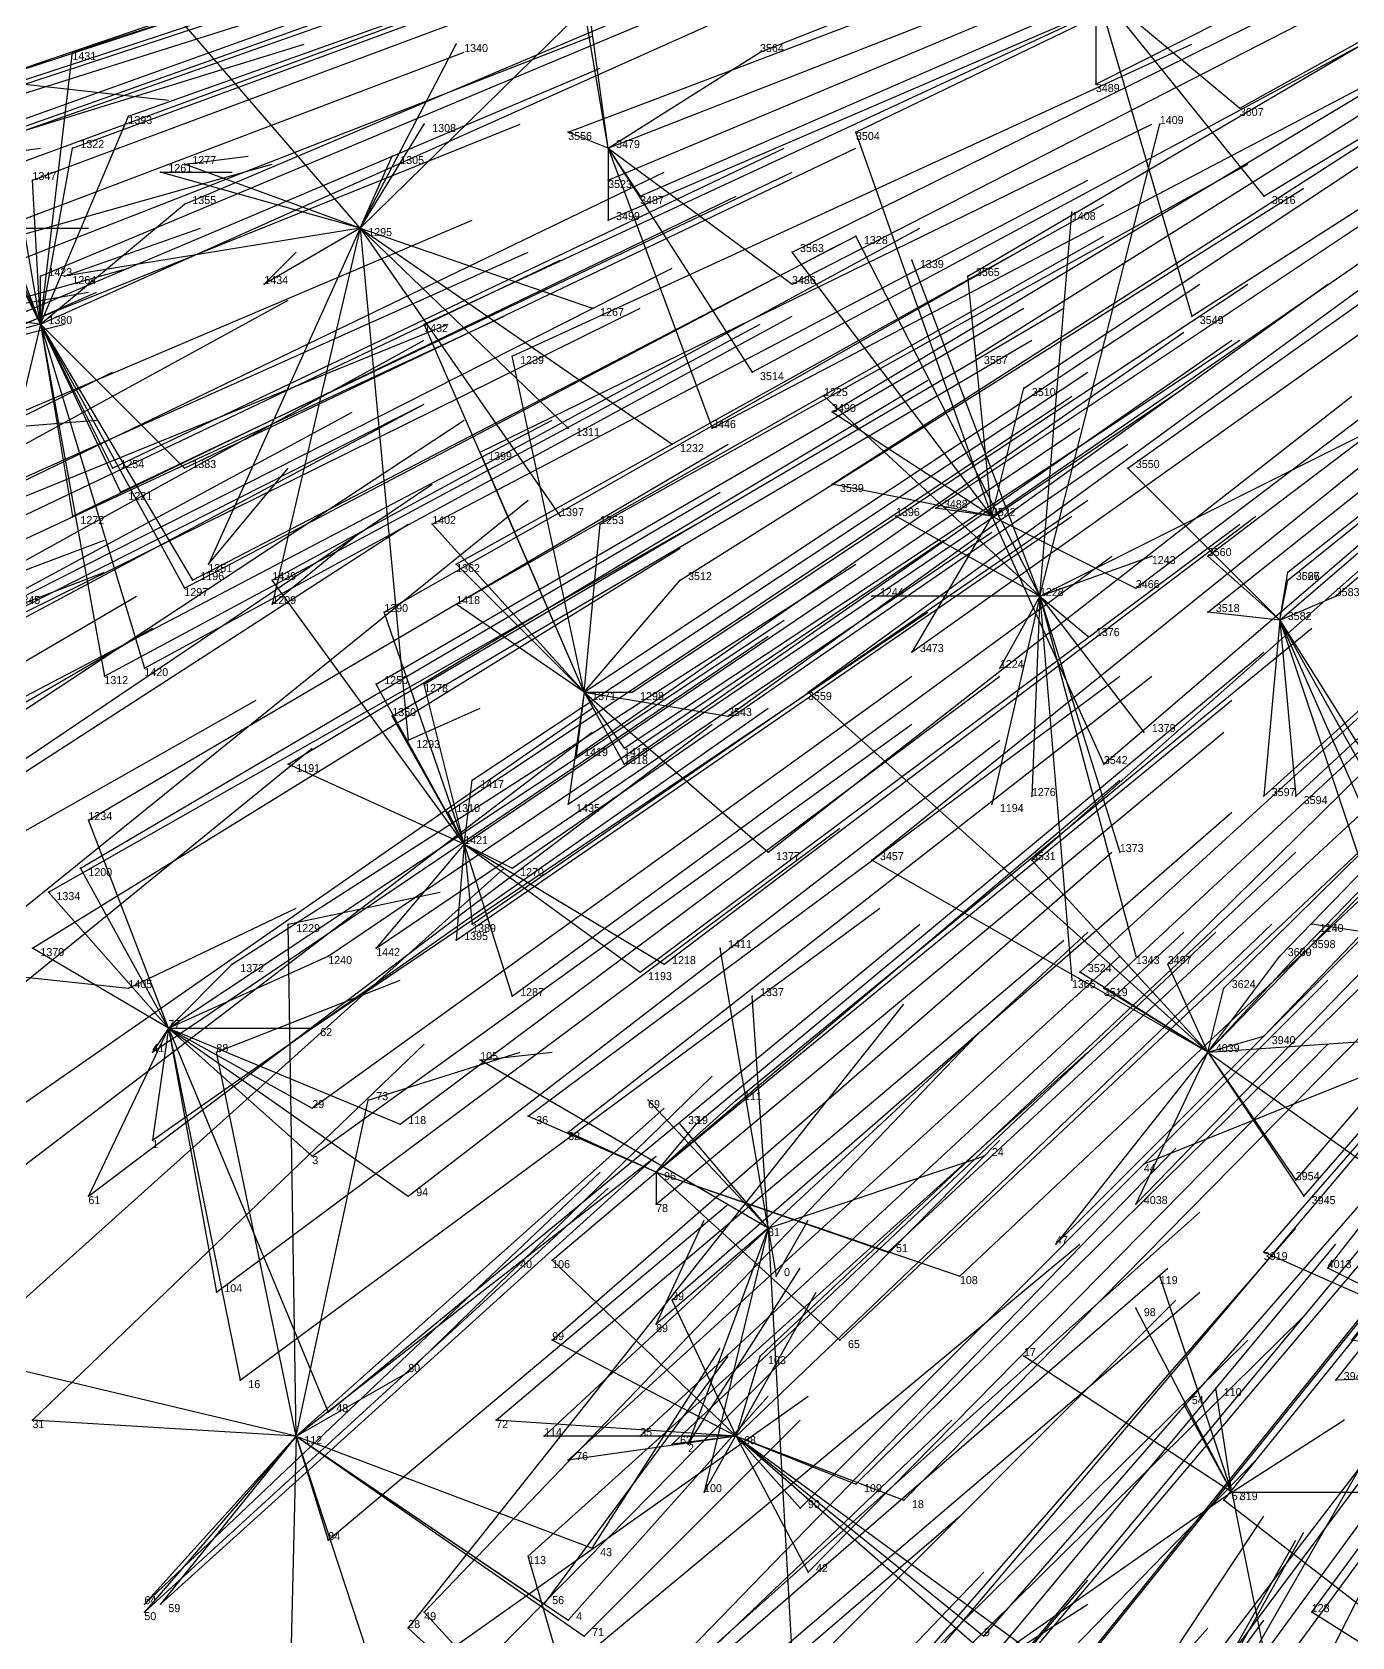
# Model space of a CAD drawing. Extents: x -0.5 to 0.59, y -0.5 to 0.58.
# Drawn here: x -0.396 to -0.231, y -0.3251 to -0.1245 of the extents above; entities that cross this region are included whole.
import ezdxf

# ---------------------------------------------------------------- set-up
doc = ezdxf.new("R2010")
doc.units = 0
for name, color, linetype in [('Facilities', 3, 'CONTINUOUS'), ('Facilities_lines', 3, 'CONTINUOUS'), ('Normals', 1, 'CONTINUOUS'), ('Source_points', 5, 'CONTINUOUS'), ('Text', 3, 'CONTINUOUS')]:
    doc.layers.add(name, color=color, linetype=linetype)

msp = doc.modelspace()

# ---------------------------------------------------------------- linework, layer by layer
at = {"layer": 'Facilities', "color": 3}
for p in [(-0.324, -0.139, -0.88), (-0.355, -0.149, -1.25), (-0.395, -0.161, -1.066), (-0.276, -0.185, -0.831), (-0.27, -0.195, -1.25), (-0.24, -0.198, -0.776), (-0.327, -0.207, -0.967), (-0.342, -0.226, -1.025), (-0.379, -0.249, -1.134), (-0.249, -0.252, -0.885), (-0.318, -0.267, -1.038), (-0.304, -0.274, -1.25), (-0.363, -0.3, -1.25), (-0.308, -0.3, -1.075), (-0.246, -0.307, -1.25)]:
    msp.add_point(p, dxfattribs=at)
at = {"layer": 'Facilities_lines', "color": 3}
for p, q in [((-0.324, -0.139, -0.88), (-0.331, -0.098, -0.864)), ((-0.355, -0.149, -1.25), (-0.308, -0.103, -1.25)), ((-0.324, -0.139, -0.88), (-0.328, -0.11, -0.864)), ((-0.355, -0.149, -1.25), (-0.387, -0.112, -1.25)), ((-0.395, -0.161, -1.066), (-0.417, -0.117, -1.082)), ((-0.263, -0.119, -0.722), (-0.263, -0.131, -0.735)), ((-0.263, -0.119, -0.722), (-0.251, -0.16, -0.744)), ((-0.263, -0.119, -0.722), (-0.245, -0.134, -0.699)), ((-0.263, -0.119, -0.722), (-0.242, -0.145, -0.705)), ((-0.395, -0.161, -1.066), (-0.412, -0.122, -1.074)), ((-0.395, -0.161, -1.066), (-0.41, -0.121, -1.069)), ((-0.355, -0.149, -1.25), (-0.343, -0.126, -1.25)), ((-0.395, -0.161, -1.066), (-0.391, -0.127, -1.029)), ((-0.324, -0.139, -0.88), (-0.305, -0.127, -0.826)), ((-0.395, -0.161, -1.066), (-0.4, -0.132, -1.052)), ((-0.395, -0.161, -1.066), (-0.384, -0.135, -1.018)), ((-0.355, -0.149, -1.25), (-0.347, -0.136, -1.25)), ((-0.27, -0.195, -1.25), (-0.255, -0.136, -1.25)), ((-0.324, -0.139, -0.88), (-0.329, -0.137, -0.891)), ((-0.276, -0.185, -0.831), (-0.293, -0.137, -0.809)), ((-0.395, -0.161, -1.066), (-0.391, -0.139, -1.037)), ((-0.355, -0.149, -1.25), (-0.351, -0.14, -1.25)), ((-0.324, -0.139, -0.88), (-0.311, -0.174, -0.891)), ((-0.324, -0.139, -0.88), (-0.301, -0.156, -0.848)), ((-0.324, -0.139, -0.88), (-0.32, -0.145, -0.879)), ((-0.324, -0.139, -0.88), (-0.324, -0.148, -0.89)), ((-0.324, -0.139, -0.88), (-0.306, -0.167, -0.871)), ((-0.324, -0.139, -0.88), (-0.324, -0.143, -0.886)), ((-0.355, -0.149, -1.25), (-0.38, -0.142, -1.25)), ((-0.355, -0.149, -1.25), (-0.377, -0.141, -1.25)), ((-0.395, -0.161, -1.066), (-0.396, -0.143, -1.053)), ((-0.395, -0.161, -1.066), (-0.377, -0.146, -1.01)), ((-0.27, -0.195, -1.25), (-0.266, -0.147, -1.25)), ((-0.355, -0.149, -1.25), (-0.392, -0.155, -1.25)), ((-0.355, -0.149, -1.25), (-0.374, -0.191, -1.25)), ((-0.355, -0.149, -1.25), (-0.367, -0.156, -1.25)), ((-0.355, -0.149, -1.25), (-0.366, -0.196, -1.25)), ((-0.355, -0.149, -1.25), (-0.349, -0.213, -1.25)), ((-0.355, -0.149, -1.25), (-0.316, -0.176, -1.25)), ((-0.355, -0.149, -1.25), (-0.326, -0.159, -1.25)), ((-0.355, -0.149, -1.25), (-0.329, -0.174, -1.25)), ((-0.355, -0.149, -1.25), (-0.33, -0.185, -1.25)), ((-0.27, -0.195, -1.25), (-0.293, -0.15, -1.25)), ((-0.276, -0.185, -0.831), (-0.301, -0.152, -0.842)), ((-0.27, -0.195, -1.25), (-0.286, -0.153, -1.25)), ((-0.395, -0.161, -1.066), (-0.395, -0.155, -1.06)), ((-0.276, -0.185, -0.831), (-0.279, -0.155, -0.797)), ((-0.395, -0.161, -1.066), (-0.413, -0.159, -1.105)), ((-0.395, -0.161, -1.066), (-0.41, -0.165, -1.106)), ((-0.395, -0.161, -1.066), (-0.4, -0.182, -1.099)), ((-0.395, -0.161, -1.066), (-0.385, -0.182, -1.064)), ((-0.395, -0.161, -1.066), (-0.376, -0.193, -1.055)), ((-0.395, -0.161, -1.066), (-0.386, -0.179, -1.063)), ((-0.395, -0.161, -1.066), (-0.377, -0.194, -1.06)), ((-0.395, -0.161, -1.066), (-0.387, -0.205, -1.095)), ((-0.395, -0.161, -1.066), (-0.391, -0.185, -1.081)), ((-0.395, -0.161, -1.066), (-0.377, -0.179, -1.043)), ((-0.395, -0.161, -1.066), (-0.382, -0.204, -1.083)), ((-0.327, -0.207, -0.967), (-0.347, -0.161, -0.957)), ((-0.327, -0.207, -0.967), (-0.336, -0.165, -0.935)), ((-0.276, -0.185, -0.831), (-0.278, -0.165, -0.808)), ((-0.27, -0.195, -1.25), (-0.297, -0.17, -1.25)), ((-0.276, -0.185, -0.831), (-0.272, -0.169, -0.8)), ((-0.276, -0.185, -0.831), (-0.296, -0.172, -0.856)), ((-0.27, -0.195, -1.25), (-0.228, -0.174, -1.25)), ((-0.327, -0.207, -0.967), (-0.34, -0.177, -0.958)), ((-0.24, -0.198, -0.776), (-0.259, -0.179, -0.785)), ((-0.276, -0.185, -0.831), (-0.296, -0.181, -0.868)), ((-0.276, -0.185, -0.831), (-0.283, -0.184, -0.843)), ((-0.327, -0.207, -0.967), (-0.346, -0.186, -0.982)), ((-0.327, -0.207, -0.967), (-0.325, -0.186, -0.936)), ((-0.27, -0.195, -1.25), (-0.288, -0.185, -1.25)), ((-0.276, -0.185, -0.831), (-0.286, -0.202, -0.874)), ((-0.276, -0.185, -0.831), (-0.258, -0.194, -0.807)), ((-0.276, -0.185, -0.831), (-0.262, -0.216, -0.849)), ((-0.27, -0.195, -1.25), (-0.256, -0.19, -1.25)), ((-0.24, -0.198, -0.776), (-0.249, -0.19, -0.783)), ((-0.327, -0.207, -0.967), (-0.343, -0.191, -0.983)), ((-0.24, -0.198, -0.776), (-0.239, -0.192, -0.767)), ((-0.342, -0.226, -1.025), (-0.366, -0.193, -1.035)), ((-0.327, -0.207, -0.967), (-0.315, -0.193, -0.923)), ((-0.24, -0.198, -0.776), (-0.239, -0.193, -0.767)), ((-0.327, -0.207, -0.967), (-0.343, -0.196, -0.988)), ((-0.27, -0.195, -1.25), (-0.291, -0.195, -1.25)), ((-0.27, -0.195, -1.25), (-0.276, -0.221, -1.25)), ((-0.27, -0.195, -1.25), (-0.275, -0.204, -1.25)), ((-0.27, -0.195, -1.25), (-0.271, -0.22, -1.25)), ((-0.27, -0.195, -1.25), (-0.258, -0.24, -1.25)), ((-0.27, -0.195, -1.25), (-0.266, -0.243, -1.25)), ((-0.27, -0.195, -1.25), (-0.26, -0.227, -1.25)), ((-0.27, -0.195, -1.25), (-0.264, -0.2, -1.25)), ((-0.27, -0.195, -1.25), (-0.257, -0.212, -1.25)), ((-0.24, -0.198, -0.776), (-0.233, -0.195, -0.759)), ((-0.342, -0.226, -1.025), (-0.352, -0.197, -1.009)), ((-0.24, -0.198, -0.776), (-0.249, -0.197, -0.793)), ((-0.24, -0.198, -0.776), (-0.242, -0.22, -0.817)), ((-0.24, -0.198, -0.776), (-0.23, -0.228, -0.811)), ((-0.24, -0.198, -0.776), (-0.238, -0.22, -0.81)), ((-0.24, -0.198, -0.776), (-0.229, -0.223, -0.799)), ((-0.24, -0.198, -0.776), (-0.218, -0.233, -0.797)), ((-0.24, -0.198, -0.776), (-0.221, -0.232, -0.799)), ((-0.342, -0.226, -1.025), (-0.353, -0.206, -1.022)), ((-0.342, -0.226, -1.025), (-0.347, -0.206, -1.01)), ((-0.327, -0.207, -0.967), (-0.329, -0.221, -0.991)), ((-0.327, -0.207, -0.967), (-0.328, -0.215, -0.98)), ((-0.327, -0.207, -0.967), (-0.321, -0.207, -0.955)), ((-0.327, -0.207, -0.967), (-0.322, -0.216, -0.969)), ((-0.327, -0.207, -0.967), (-0.304, -0.227, -0.949)), ((-0.327, -0.207, -0.967), (-0.322, -0.214, -0.967)), ((-0.327, -0.207, -0.967), (-0.309, -0.21, -0.934)), ((-0.249, -0.252, -0.885), (-0.299, -0.207, -0.91)), ((-0.342, -0.226, -1.025), (-0.351, -0.21, -1.023)), ((-0.342, -0.226, -1.025), (-0.364, -0.216, -1.058)), ((-0.342, -0.226, -1.025), (-0.341, -0.218, -1.012)), ((-0.342, -0.226, -1.025), (-0.344, -0.222, -1.023)), ((-0.379, -0.249, -1.134), (-0.389, -0.223, -1.121)), ((-0.342, -0.226, -1.025), (-0.353, -0.239, -1.067)), ((-0.342, -0.226, -1.025), (-0.343, -0.238, -1.043)), ((-0.342, -0.226, -1.025), (-0.336, -0.245, -1.039)), ((-0.342, -0.226, -1.025), (-0.336, -0.229, -1.016)), ((-0.342, -0.226, -1.025), (-0.341, -0.236, -1.037)), ((-0.342, -0.226, -1.025), (-0.32, -0.242, -1.002)), ((-0.342, -0.226, -1.025), (-0.317, -0.241, -0.995)), ((-0.249, -0.252, -0.885), (-0.291, -0.228, -0.923)), ((-0.249, -0.252, -0.885), (-0.271, -0.228, -0.885)), ((-0.379, -0.249, -1.134), (-0.39, -0.229, -1.131)), ((-0.379, -0.249, -1.134), (-0.394, -0.232, -1.143)), ((-0.363, -0.3, -1.25), (-0.364, -0.236, -1.25)), ((-0.197, -0.242, -1.25), (-0.236, -0.236, -1.25)), ((-0.431, -0.239, -1.233), (-0.384, -0.244, -1.25)), ((-0.379, -0.249, -1.134), (-0.396, -0.239, -1.156)), ((-0.379, -0.249, -1.134), (-0.359, -0.24, -1.08)), ((-0.304, -0.274, -1.25), (-0.31, -0.239, -1.25)), ((-0.249, -0.252, -0.885), (-0.237, -0.239, -0.841)), ((-0.249, -0.252, -0.885), (-0.24, -0.24, -0.848)), ((-0.249, -0.252, -0.885), (-0.24, -0.24, -0.848)), ((-0.379, -0.249, -1.134), (-0.371, -0.241, -1.106)), ((-0.249, -0.252, -0.885), (-0.265, -0.242, -0.896)), ((-0.197, -0.242, -1.25), (-0.257, -0.266, -1.25)), ((-0.249, -0.252, -0.885), (-0.254, -0.241, -0.875)), ((-0.249, -0.252, -0.885), (-0.262, -0.244, -0.895)), ((-0.249, -0.252, -0.885), (-0.247, -0.244, -0.867)), ((-0.304, -0.274, -1.25), (-0.306, -0.245, -1.25)), ((-0.379, -0.249, -1.134), (-0.389, -0.27, -1.185)), ((-0.379, -0.249, -1.134), (-0.381, -0.263, -1.159)), ((-0.379, -0.249, -1.134), (-0.381, -0.252, -1.142)), ((-0.379, -0.249, -1.134), (-0.37, -0.293, -1.18)), ((-0.379, -0.249, -1.134), (-0.359, -0.297, -1.164)), ((-0.379, -0.249, -1.134), (-0.361, -0.265, -1.12)), ((-0.379, -0.249, -1.134), (-0.361, -0.249, -1.096)), ((-0.379, -0.249, -1.134), (-0.361, -0.259, -1.111)), ((-0.379, -0.249, -1.134), (-0.349, -0.27, -1.102)), ((-0.379, -0.249, -1.134), (-0.373, -0.282, -1.168)), ((-0.379, -0.249, -1.134), (-0.35, -0.261, -1.09)), ((-0.249, -0.252, -0.885), (-0.22, -0.25, -0.833)), ((-0.249, -0.252, -0.885), (-0.242, -0.25, -0.87)), ((-0.363, -0.3, -1.25), (-0.373, -0.252, -1.25)), ((-0.249, -0.252, -0.885), (-0.268, -0.276, -0.962)), ((-0.249, -0.252, -0.885), (-0.258, -0.271, -0.935)), ((-0.249, -0.252, -0.885), (-0.238, -0.268, -0.896)), ((-0.249, -0.252, -0.885), (-0.225, -0.269, -0.877)), ((-0.249, -0.252, -0.885), (-0.237, -0.27, -0.898)), ((-0.304, -0.274, -1.25), (-0.34, -0.253, -1.25)), ((-0.363, -0.3, -1.25), (-0.354, -0.258, -1.25)), ((-0.304, -0.274, -1.25), (-0.319, -0.258, -1.25)), ((-0.318, -0.267, -1.038), (-0.308, -0.258, -1.004)), ((-0.318, -0.267, -1.038), (-0.334, -0.26, -1.058)), ((-0.318, -0.267, -1.038), (-0.329, -0.262, -1.052)), ((-0.318, -0.267, -1.038), (-0.313, -0.261, -1.019)), ((-0.304, -0.274, -1.25), (-0.315, -0.261, -1.25)), ((-0.304, -0.274, -1.25), (-0.277, -0.265, -1.25)), ((-0.318, -0.267, -1.038), (-0.289, -0.277, -1)), ((-0.318, -0.267, -1.038), (-0.295, -0.288, -1.031)), ((-0.318, -0.267, -1.038), (-0.318, -0.271, -1.046)), ((-0.318, -0.267, -1.038), (-0.28, -0.28, -0.991)), ((-0.304, -0.274, -1.25), (-0.318, -0.286, -1.25)), ((-0.304, -0.274, -1.25), (-0.314, -0.301, -1.25)), ((-0.304, -0.274, -1.25), (-0.312, -0.307, -1.25)), ((-0.304, -0.274, -1.25), (-0.303, -0.28, -1.25)), ((-0.304, -0.274, -1.25), (-0.301, -0.328, -1.25)), ((-0.308, -0.3, -1.075), (-0.331, -0.278, -1.081)), ((-0.208, -0.292, -0.898), (-0.242, -0.277, -0.92)), ((-0.363, -0.3, -1.25), (-0.336, -0.279, -1.25)), ((-0.246, -0.307, -1.25), (-0.255, -0.28, -1.25)), ((-0.208, -0.292, -0.898), (-0.234, -0.279, -0.91)), ((-0.308, -0.3, -1.075), (-0.316, -0.283, -1.06)), ((-0.246, -0.307, -1.25), (-0.258, -0.284, -1.25)), ((-0.308, -0.3, -1.075), (-0.331, -0.288, -1.096)), ((-0.208, -0.292, -0.898), (-0.231, -0.288, -0.924)), ((-0.363, -0.3, -1.25), (-0.405, -0.29, -1.245)), ((-0.308, -0.3, -1.075), (-0.305, -0.29, -1.052)), ((-0.246, -0.307, -1.25), (-0.272, -0.29, -1.25)), ((-0.363, -0.3, -1.25), (-0.349, -0.292, -1.25)), ((-0.208, -0.292, -0.898), (-0.233, -0.293, -0.935)), ((-0.246, -0.307, -1.25), (-0.248, -0.294, -1.25)), ((-0.246, -0.307, -1.25), (-0.252, -0.296, -1.25)), ((-0.363, -0.3, -1.25), (-0.396, -0.298, -1.25)), ((-0.308, -0.3, -1.075), (-0.338, -0.298, -1.127)), ((-0.246, -0.307, -1.25), (-0.232, -0.298, -1.25)), ((-0.363, -0.3, -1.25), (-0.382, -0.322, -1.25)), ((-0.363, -0.3, -1.25), (-0.382, -0.321, -1.248)), ((-0.363, -0.3, -1.25), (-0.38, -0.321, -1.244)), ((-0.363, -0.3, -1.25), (-0.364, -0.341, -1.246)), ((-0.363, -0.3, -1.25), (-0.329, -0.323, -1.25)), ((-0.363, -0.3, -1.25), (-0.326, -0.314, -1.25)), ((-0.363, -0.3, -1.25), (-0.332, -0.321, -1.25)), ((-0.363, -0.3, -1.25), (-0.327, -0.325, -1.25)), ((-0.363, -0.3, -1.25), (-0.344, -0.358, -1.243)), ((-0.363, -0.3, -1.25), (-0.359, -0.313, -1.25)), ((-0.308, -0.3, -1.075), (-0.332, -0.3, -1.119)), ((-0.308, -0.3, -1.075), (-0.329, -0.303, -1.117)), ((-0.308, -0.3, -1.075), (-0.32, -0.3, -1.096)), ((-0.308, -0.3, -1.075), (-0.316, -0.301, -1.09)), ((-0.308, -0.3, -1.075), (-0.269, -0.334, -1.073)), ((-0.308, -0.3, -1.075), (-0.277, -0.325, -1.067)), ((-0.308, -0.3, -1.075), (-0.287, -0.308, -1.053)), ((-0.308, -0.3, -1.075), (-0.299, -0.317, -1.089)), ((-0.308, -0.3, -1.075), (-0.271, -0.327, -1.06)), ((-0.308, -0.3, -1.075), (-0.3, -0.309, -1.076)), ((-0.308, -0.3, -1.075), (-0.293, -0.306, -1.06)), ((-0.246, -0.307, -1.25), (-0.286, -0.335, -1.25)), ((-0.198, -0.346, -0.996), (-0.247, -0.308, -0.987)), ((-0.246, -0.307, -1.25), (-0.227, -0.307, -1.25)), ((-0.246, -0.307, -1.25), (-0.238, -0.347, -1.25)), ((-0.325, -0.346, -1.186), (-0.334, -0.315, -1.148)), ((-0.325, -0.346, -1.186), (-0.347, -0.322, -1.184)), ((-0.198, -0.346, -0.996), (-0.236, -0.322, -0.998)), ((-0.325, -0.346, -1.186), (-0.349, -0.324, -1.19))]:
    msp.add_line(p, q, dxfattribs=at)
at = {"layer": 'Normals', "color": 1}
for p, q in [((-0.263, -0.131, -0.735), (-0.18, -0.089, -0.772)), ((-0.245, -0.134, -0.699), (-0.164, -0.089, -0.736)), ((-0.305, -0.127, -0.826), (-0.219, -0.093, -0.864)), ((-0.293, -0.137, -0.809), (-0.21, -0.097, -0.847)), ((-0.242, -0.145, -0.705), (-0.162, -0.097, -0.742)), ((-0.391, -0.127, -1.029), (-0.304, -0.099, -1.068)), ((-0.4, -0.132, -1.052), (-0.312, -0.103, -1.091)), ((-0.384, -0.135, -1.018), (-0.297, -0.104, -1.056)), ((-0.329, -0.137, -0.891), (-0.242, -0.104, -0.928)), ((-0.324, -0.139, -0.88), (-0.237, -0.105, -0.917)), ((-0.391, -0.139, -1.037), (-0.304, -0.107, -1.076)), ((-0.324, -0.143, -0.886), (-0.238, -0.107, -0.922)), ((-0.32, -0.145, -0.879), (-0.235, -0.108, -0.915)), ((-0.279, -0.155, -0.797), (-0.199, -0.108, -0.836)), ((-0.424, -0.138, -1.116), (-0.336, -0.109, -1.154)), ((-0.377, -0.146, -1.01), (-0.292, -0.11, -1.049)), ((-0.251, -0.16, -0.744), (-0.173, -0.11, -0.781)), ((-0.396, -0.143, -1.053), (-0.31, -0.111, -1.092)), ((-0.324, -0.148, -0.89), (-0.238, -0.111, -0.926)), ((-0.301, -0.152, -0.842), (-0.218, -0.111, -0.88)), ((-0.435, -0.143, -1.145), (-0.347, -0.114, -1.183)), ((-0.301, -0.156, -0.848), (-0.219, -0.114, -0.886)), ((-0.447, -0.146, -1.175), (-0.356, -0.115, -1.203)), ((-0.427, -0.147, -1.13), (-0.34, -0.116, -1.167)), ((-0.278, -0.165, -0.808), (-0.2, -0.116, -0.846)), ((-0.272, -0.169, -0.8), (-0.195, -0.118, -0.838)), ((-0.395, -0.155, -1.06), (-0.309, -0.119, -1.098)), ((-0.449, -0.154, -1.187), (-0.357, -0.121, -1.209)), ((-0.446, -0.154, -1.179), (-0.355, -0.122, -1.205)), ((-0.347, -0.161, -0.957), (-0.263, -0.122, -0.994)), ((-0.463, -0.153, -1.219), (-0.368, -0.123, -1.229)), ((-0.436, -0.155, -1.157), (-0.349, -0.123, -1.194)), ((-0.395, -0.161, -1.066), (-0.31, -0.123, -1.104)), ((-0.306, -0.167, -0.871), (-0.224, -0.123, -0.908)), ((-0.296, -0.172, -0.856), (-0.216, -0.124, -0.893)), ((-0.456, -0.155, -1.205), (-0.362, -0.126, -1.223)), ((-0.413, -0.159, -1.105), (-0.326, -0.125, -1.143)), ((-0.343, -0.126, -1.25), (-0.343, -0.126, -1.15)), ((-0.336, -0.165, -0.935), (-0.251, -0.126, -0.972)), ((-0.259, -0.179, -0.785), (-0.183, -0.125, -0.823)), ((-0.429, -0.16, -1.145), (-0.342, -0.127, -1.182)), ((-0.41, -0.165, -1.106), (-0.325, -0.129, -1.142)), ((-0.406, -0.13, -1.25), (-0.379, -0.133, -1.154)), ((-0.311, -0.174, -0.891), (-0.229, -0.131, -0.929)), ((-0.296, -0.181, -0.868), (-0.218, -0.131, -0.905)), ((-0.283, -0.184, -0.843), (-0.205, -0.132, -0.88)), ((-0.276, -0.185, -0.831), (-0.199, -0.132, -0.867)), ((-0.249, -0.19, -0.783), (-0.175, -0.134, -0.82)), ((-0.422, -0.171, -1.137), (-0.335, -0.136, -1.174)), ((-0.347, -0.136, -1.25), (-0.347, -0.136, -1.15)), ((-0.34, -0.177, -0.958), (-0.256, -0.136, -0.994)), ((-0.255, -0.136, -1.25), (-0.255, -0.136, -1.15)), ((-0.239, -0.192, -0.767), (-0.167, -0.135, -0.805)), ((-0.239, -0.193, -0.767), (-0.167, -0.135, -0.806)), ((-0.233, -0.195, -0.759), (-0.163, -0.135, -0.797)), ((-0.258, -0.194, -0.807), (-0.184, -0.138, -0.844)), ((-0.24, -0.198, -0.776), (-0.169, -0.137, -0.814)), ((-0.431, -0.144, -1.25), (-0.395, -0.139, -1.157)), ((-0.386, -0.179, -1.063), (-0.302, -0.139, -1.101)), ((-0.377, -0.179, -1.043), (-0.293, -0.139, -1.081)), ((-0.377, -0.141, -1.25), (-0.369, -0.14, -1.15)), ((-0.351, -0.14, -1.25), (-0.351, -0.14, -1.15)), ((-0.249, -0.197, -0.793), (-0.176, -0.139, -0.83)), ((-0.462, -0.168, -1.229), (-0.366, -0.141, -1.232)), ((-0.4, -0.182, -1.099), (-0.317, -0.142, -1.136)), ((-0.385, -0.182, -1.064), (-0.301, -0.142, -1.102)), ((-0.38, -0.142, -1.25), (-0.371, -0.142, -1.15)), ((-0.325, -0.186, -0.936), (-0.244, -0.141, -0.974)), ((-0.346, -0.186, -0.982), (-0.264, -0.143, -1.019)), ((-0.315, -0.193, -0.923), (-0.237, -0.144, -0.962)), ((-0.391, -0.185, -1.081), (-0.308, -0.145, -1.119)), ((-0.343, -0.191, -0.983), (-0.262, -0.146, -1.02)), ((-0.428, -0.185, -1.167), (-0.341, -0.148, -1.2)), ((-0.286, -0.202, -0.874), (-0.21, -0.148, -0.911)), ((-0.266, -0.147, -1.25), (-0.266, -0.147, -1.15)), ((-0.425, -0.149, -1.25), (-0.389, -0.149, -1.157)), ((-0.392, -0.155, -1.25), (-0.375, -0.149, -1.152)), ((-0.376, -0.193, -1.055), (-0.293, -0.15, -1.092)), ((-0.366, -0.193, -1.035), (-0.285, -0.149, -1.072)), ((-0.355, -0.149, -1.25), (-0.355, -0.149, -1.15)), ((-0.343, -0.196, -0.988), (-0.262, -0.15, -1.025)), ((-0.293, -0.15, -1.25), (-0.293, -0.15, -1.15)), ((-0.419, -0.19, -1.15), (-0.334, -0.152, -1.187)), ((-0.377, -0.194, -1.06), (-0.295, -0.151, -1.097)), ((-0.367, -0.156, -1.25), (-0.363, -0.152, -1.15)), ((-0.352, -0.197, -1.009), (-0.271, -0.151, -1.045)), ((-0.466, -0.177, -1.25), (-0.384, -0.154, -1.198)), ((-0.414, -0.193, -1.142), (-0.33, -0.153, -1.178)), ((-0.399, -0.196, -1.11), (-0.316, -0.154, -1.148)), ((-0.299, -0.207, -0.91), (-0.225, -0.153, -0.948)), ((-0.286, -0.153, -1.25), (-0.286, -0.153, -1.15)), ((-0.327, -0.207, -0.967), (-0.25, -0.156, -1.005)), ((-0.321, -0.207, -0.955), (-0.244, -0.156, -0.994)), ((-0.309, -0.21, -0.934), (-0.234, -0.156, -0.973)), ((-0.262, -0.216, -0.849), (-0.191, -0.155, -0.884)), ((-0.458, -0.169, -1.25), (-0.389, -0.157, -1.178)), ((-0.451, -0.185, -1.25), (-0.388, -0.157, -1.177)), ((-0.45, -0.205, -1.236), (-0.364, -0.158, -1.219)), ((-0.242, -0.22, -0.817), (-0.173, -0.158, -0.854)), ((-0.238, -0.22, -0.81), (-0.17, -0.157, -0.848)), ((-0.423, -0.2, -1.169), (-0.337, -0.16, -1.2)), ((-0.403, -0.2, -1.126), (-0.32, -0.159, -1.162)), ((-0.382, -0.204, -1.083), (-0.301, -0.16, -1.12)), ((-0.353, -0.206, -1.022), (-0.272, -0.159, -1.058)), ((-0.347, -0.206, -1.01), (-0.267, -0.159, -1.046)), ((-0.326, -0.159, -1.25), (-0.326, -0.159, -1.15)), ((-0.455, -0.177, -1.25), (-0.392, -0.161, -1.174)), ((-0.435, -0.198, -1.194), (-0.344, -0.161, -1.213)), ((-0.387, -0.205, -1.095), (-0.305, -0.161, -1.132)), ((-0.328, -0.215, -0.98), (-0.252, -0.162, -1.017)), ((-0.434, -0.211, -1.207), (-0.347, -0.163, -1.215)), ((-0.351, -0.21, -1.023), (-0.271, -0.163, -1.06)), ((-0.322, -0.216, -0.969), (-0.246, -0.163, -1.007)), ((-0.322, -0.214, -0.967), (-0.245, -0.163, -1.005)), ((-0.271, -0.228, -0.885), (-0.201, -0.166, -0.922)), ((-0.449, -0.198, -1.25), (-0.386, -0.167, -1.179)), ((-0.364, -0.216, -1.058), (-0.284, -0.168, -1.095)), ((-0.341, -0.218, -1.012), (-0.264, -0.167, -1.049)), ((-0.344, -0.222, -1.023), (-0.266, -0.17, -1.059)), ((-0.329, -0.221, -0.991), (-0.252, -0.169, -1.028)), ((-0.304, -0.227, -0.949), (-0.231, -0.17, -0.987)), ((-0.297, -0.17, -1.25), (-0.297, -0.17, -1.15)), ((-0.291, -0.228, -0.923), (-0.219, -0.17, -0.961)), ((-0.443, -0.219, -1.236), (-0.356, -0.172, -1.225)), ((-0.436, -0.216, -1.217), (-0.347, -0.171, -1.221)), ((-0.435, -0.218, -1.216), (-0.347, -0.171, -1.222)), ((-0.237, -0.239, -0.841), (-0.172, -0.172, -0.877)), ((-0.424, -0.227, -1.202), (-0.342, -0.173, -1.218)), ((-0.415, -0.217, -1.17), (-0.331, -0.173, -1.203)), ((-0.412, -0.175, -1.25), (-0.388, -0.173, -1.153)), ((-0.342, -0.226, -1.025), (-0.265, -0.174, -1.061)), ((-0.329, -0.174, -1.25), (-0.329, -0.174, -1.15)), ((-0.24, -0.24, -0.848), (-0.175, -0.173, -0.885)), ((-0.24, -0.24, -0.848), (-0.175, -0.173, -0.885)), ((-0.389, -0.223, -1.121), (-0.309, -0.176, -1.158)), ((-0.336, -0.229, -1.016), (-0.259, -0.176, -1.053)), ((-0.316, -0.176, -1.25), (-0.316, -0.176, -1.15)), ((-0.254, -0.241, -0.875), (-0.187, -0.175, -0.911)), ((-0.247, -0.244, -0.867), (-0.18, -0.178, -0.903)), ((-0.374, -0.191, -1.25), (-0.364, -0.179, -1.151)), ((-0.265, -0.242, -0.896), (-0.196, -0.179, -0.933)), ((-0.429, -0.237, -1.224), (-0.346, -0.181, -1.218)), ((-0.39, -0.229, -1.131), (-0.31, -0.182, -1.168)), ((-0.262, -0.244, -0.895), (-0.194, -0.181, -0.932)), ((-0.412, -0.246, -1.199), (-0.334, -0.183, -1.205)), ((-0.341, -0.236, -1.037), (-0.264, -0.183, -1.074)), ((-0.242, -0.25, -0.87), (-0.178, -0.183, -0.907)), ((-0.431, -0.239, -1.233), (-0.349, -0.186, -1.211)), ((-0.394, -0.232, -1.143), (-0.313, -0.186, -1.18)), ((-0.343, -0.238, -1.043), (-0.266, -0.185, -1.08)), ((-0.33, -0.185, -1.25), (-0.33, -0.185, -1.15)), ((-0.32, -0.242, -1.002), (-0.245, -0.186, -1.04)), ((-0.317, -0.241, -0.995), (-0.243, -0.185, -1.032)), ((-0.288, -0.185, -1.25), (-0.288, -0.185, -1.15)), ((-0.249, -0.252, -0.885), (-0.184, -0.185, -0.921)), ((-0.44, -0.208, -1.25), (-0.387, -0.188, -1.167)), ((-0.366, -0.196, -1.25), (-0.355, -0.187, -1.151)), ((-0.359, -0.24, -1.08), (-0.282, -0.188, -1.117)), ((-0.353, -0.239, -1.067), (-0.276, -0.187, -1.104)), ((-0.396, -0.239, -1.156), (-0.315, -0.189, -1.187)), ((-0.336, -0.245, -1.039), (-0.261, -0.19, -1.076)), ((-0.256, -0.19, -1.25), (-0.256, -0.19, -1.15)), ((-0.439, -0.212, -1.25), (-0.387, -0.192, -1.167)), ((-0.371, -0.241, -1.106), (-0.293, -0.191, -1.143)), ((-0.424, -0.219, -1.25), (-0.383, -0.195, -1.162)), ((-0.291, -0.195, -1.25), (-0.291, -0.195, -1.15)), ((-0.27, -0.195, -1.25), (-0.27, -0.195, -1.15)), ((-0.379, -0.249, -1.134), (-0.302, -0.198, -1.172)), ((-0.361, -0.249, -1.096), (-0.284, -0.197, -1.134)), ((-0.238, -0.268, -0.896), (-0.177, -0.197, -0.933)), ((-0.417, -0.22, -1.25), (-0.381, -0.199, -1.159)), ((-0.381, -0.252, -1.142), (-0.304, -0.2, -1.179)), ((-0.308, -0.258, -1.004), (-0.236, -0.199, -1.042)), ((-0.264, -0.2, -1.25), (-0.264, -0.2, -1.15)), ((-0.237, -0.27, -0.898), (-0.176, -0.2, -0.935)), ((-0.313, -0.261, -1.019), (-0.242, -0.202, -1.057)), ((-0.275, -0.204, -1.25), (-0.275, -0.204, -1.15)), ((-0.258, -0.271, -0.935), (-0.193, -0.204, -0.971)), ((-0.361, -0.259, -1.111), (-0.286, -0.205, -1.148)), ((-0.35, -0.261, -1.09), (-0.275, -0.205, -1.127)), ((-0.334, -0.26, -1.058), (-0.26, -0.205, -1.095)), ((-0.329, -0.262, -1.052), (-0.256, -0.205, -1.09)), ((-0.234, -0.279, -0.91), (-0.177, -0.206, -0.947)), ((-0.43, -0.243, -1.25), (-0.368, -0.208, -1.179)), ((-0.318, -0.267, -1.038), (-0.246, -0.208, -1.076)), ((-0.242, -0.277, -0.92), (-0.181, -0.207, -0.957)), ((-0.408, -0.266, -1.218), (-0.326, -0.209, -1.22)), ((-0.381, -0.263, -1.159), (-0.304, -0.209, -1.19)), ((-0.349, -0.213, -1.25), (-0.34, -0.209, -1.15)), ((-0.268, -0.276, -0.962), (-0.202, -0.21, -0.998)), ((-0.406, -0.273, -1.222), (-0.326, -0.212, -1.22)), ((-0.389, -0.27, -1.185), (-0.311, -0.211, -1.203)), ((-0.361, -0.265, -1.12), (-0.286, -0.211, -1.157)), ((-0.318, -0.271, -1.046), (-0.247, -0.212, -1.083)), ((-0.257, -0.212, -1.25), (-0.257, -0.212, -1.15)), ((-0.404, -0.249, -1.25), (-0.361, -0.214, -1.167)), ((-0.349, -0.27, -1.102), (-0.275, -0.213, -1.139)), ((-0.289, -0.277, -1), (-0.221, -0.214, -1.038)), ((-0.231, -0.288, -0.924), (-0.174, -0.215, -0.961)), ((-0.331, -0.278, -1.081), (-0.26, -0.218, -1.118)), ((-0.28, -0.28, -0.991), (-0.213, -0.217, -1.029)), ((-0.271, -0.22, -1.25), (-0.271, -0.22, -1.15)), ((-0.233, -0.293, -0.935), (-0.175, -0.22, -0.971)), ((-0.316, -0.283, -1.06), (-0.246, -0.222, -1.098)), ((-0.276, -0.221, -1.25), (-0.276, -0.221, -1.15)), ((-0.373, -0.282, -1.168), (-0.295, -0.224, -1.192)), ((-0.295, -0.288, -1.031), (-0.228, -0.225, -1.07)), ((-0.331, -0.288, -1.096), (-0.261, -0.227, -1.133)), ((-0.305, -0.29, -1.052), (-0.238, -0.227, -1.09)), ((-0.26, -0.227, -1.25), (-0.26, -0.227, -1.15)), ((-0.405, -0.29, -1.245), (-0.337, -0.229, -1.204)), ((-0.364, -0.236, -1.25), (-0.345, -0.232, -1.152)), ((-0.384, -0.244, -1.25), (-0.363, -0.234, -1.153)), ((-0.37, -0.293, -1.18), (-0.29, -0.234, -1.194)), ((-0.359, -0.297, -1.164), (-0.285, -0.236, -1.192)), ((-0.308, -0.3, -1.075), (-0.241, -0.236, -1.112)), ((-0.247, -0.308, -0.987), (-0.188, -0.235, -1.023)), ((-0.236, -0.236, -1.25), (-0.236, -0.236, -1.15)), ((-0.338, -0.298, -1.127), (-0.267, -0.238, -1.164)), ((-0.332, -0.3, -1.119), (-0.264, -0.237, -1.156)), ((-0.32, -0.3, -1.096), (-0.252, -0.237, -1.133)), ((-0.316, -0.301, -1.09), (-0.248, -0.237, -1.127)), ((-0.329, -0.303, -1.117), (-0.26, -0.24, -1.154)), ((-0.31, -0.239, -1.25), (-0.31, -0.239, -1.15)), ((-0.258, -0.24, -1.25), (-0.258, -0.24, -1.15)), ((-0.293, -0.306, -1.06), (-0.227, -0.241, -1.097)), ((-0.287, -0.308, -1.053), (-0.222, -0.242, -1.09)), ((-0.373, -0.252, -1.25), (-0.35, -0.243, -1.153)), ((-0.3, -0.309, -1.076), (-0.234, -0.243, -1.114)), ((-0.266, -0.243, -1.25), (-0.266, -0.243, -1.15)), ((-0.349, -0.324, -1.19), (-0.287, -0.246, -1.194)), ((-0.306, -0.245, -1.25), (-0.306, -0.245, -1.15)), ((-0.236, -0.322, -0.998), (-0.181, -0.247, -1.034)), ((-0.347, -0.322, -1.184), (-0.278, -0.25, -1.193)), ((-0.396, -0.298, -1.25), (-0.347, -0.251, -1.176)), ((-0.354, -0.258, -1.25), (-0.335, -0.252, -1.152)), ((-0.34, -0.253, -1.25), (-0.331, -0.252, -1.15)), ((-0.334, -0.315, -1.148), (-0.264, -0.252, -1.182)), ((-0.299, -0.317, -1.089), (-0.234, -0.251, -1.127)), ((-0.349, -0.292, -1.25), (-0.311, -0.255, -1.165)), ((-0.277, -0.325, -1.067), (-0.216, -0.255, -1.105)), ((-0.271, -0.327, -1.06), (-0.211, -0.256, -1.099)), ((-0.244, -0.33, -1.027), (-0.189, -0.255, -1.063)), ((-0.319, -0.258, -1.25), (-0.319, -0.258, -1.15)), ((-0.363, -0.3, -1.25), (-0.317, -0.259, -1.171)), ((-0.315, -0.261, -1.25), (-0.315, -0.261, -1.15)), ((-0.288, -0.333, -1.1), (-0.228, -0.262, -1.138)), ((-0.269, -0.334, -1.073), (-0.211, -0.262, -1.111)), ((-0.345, -0.334, -1.2), (-0.275, -0.263, -1.204)), ((-0.318, -0.331, -1.147), (-0.253, -0.264, -1.184)), ((-0.38, -0.321, -1.244), (-0.318, -0.265, -1.189)), ((-0.336, -0.279, -1.25), (-0.318, -0.265, -1.152)), ((-0.277, -0.265, -1.25), (-0.277, -0.265, -1.15)), ((-0.257, -0.266, -1.25), (-0.257, -0.266, -1.15)), ((-0.382, -0.321, -1.248), (-0.325, -0.267, -1.186)), ((-0.382, -0.322, -1.25), (-0.324, -0.269, -1.188)), ((-0.359, -0.313, -1.25), (-0.309, -0.271, -1.175)), ((-0.324, -0.338, -1.17), (-0.25, -0.272, -1.187)), ((-0.318, -0.286, -1.25), (-0.312, -0.273, -1.151)), ((-0.304, -0.274, -1.25), (-0.304, -0.274, -1.15)), ((-0.303, -0.28, -1.25), (-0.299, -0.273, -1.15)), ((-0.299, -0.344, -1.139), (-0.238, -0.274, -1.176)), ((-0.286, -0.344, -1.118), (-0.227, -0.273, -1.156)), ((-0.342, -0.34, -1.205), (-0.265, -0.276, -1.207)), ((-0.292, -0.347, -1.135), (-0.233, -0.276, -1.172)), ((-0.256, -0.351, -1.085), (-0.201, -0.276, -1.123)), ((-0.329, -0.344, -1.191), (-0.254, -0.279, -1.2)), ((-0.314, -0.301, -1.25), (-0.3, -0.279, -1.153)), ((-0.255, -0.28, -1.25), (-0.255, -0.28, -1.15)), ((-0.325, -0.346, -1.186), (-0.25, -0.282, -1.2)), ((-0.312, -0.307, -1.25), (-0.298, -0.282, -1.154)), ((-0.323, -0.353, -1.198), (-0.253, -0.283, -1.205)), ((-0.287, -0.356, -1.144), (-0.229, -0.284, -1.181)), ((-0.258, -0.284, -1.25), (-0.258, -0.284, -1.15)), ((-0.306, -0.353, -1.169), (-0.237, -0.285, -1.192)), ((-0.315, -0.358, -1.192), (-0.244, -0.288, -1.199)), ((-0.273, -0.36, -1.13), (-0.217, -0.287, -1.168)), ((-0.332, -0.321, -1.25), (-0.309, -0.29, -1.158)), ((-0.326, -0.314, -1.25), (-0.31, -0.289, -1.154)), ((-0.272, -0.29, -1.25), (-0.272, -0.29, -1.15)), ((-0.248, -0.294, -1.25), (-0.248, -0.294, -1.15)), ((-0.364, -0.341, -1.246), (-0.299, -0.295, -1.185)), ((-0.329, -0.323, -1.25), (-0.304, -0.295, -1.157)), ((-0.281, -0.374, -1.168), (-0.222, -0.295, -1.189)), ((-0.252, -0.296, -1.25), (-0.252, -0.296, -1.15)), ((-0.344, -0.358, -1.243), (-0.281, -0.298, -1.194)), ((-0.327, -0.325, -1.25), (-0.3, -0.298, -1.158)), ((-0.232, -0.298, -1.25), (-0.232, -0.298, -1.15)), ((-0.312, -0.374, -1.218), (-0.243, -0.303, -1.207)), ((-0.28, -0.391, -1.202), (-0.23, -0.304, -1.198)), ((-0.268, -0.395, -1.193), (-0.223, -0.306, -1.195)), ((-0.246, -0.307, -1.25), (-0.246, -0.307, -1.15)), ((-0.301, -0.328, -1.25), (-0.28, -0.31, -1.154)), ((-0.295, -0.39, -1.223), (-0.242, -0.31, -1.194)), ((-0.285, -0.398, -1.223), (-0.237, -0.312, -1.201)), ((-0.286, -0.398, -1.224), (-0.238, -0.313, -1.202)), ((-0.315, -0.378, -1.25), (-0.264, -0.318, -1.189)), ((-0.301, -0.342, -1.25), (-0.277, -0.317, -1.156)), ((-0.286, -0.335, -1.25), (-0.264, -0.321, -1.154)), ((-0.296, -0.397, -1.238), (-0.242, -0.323, -1.197)), ((-0.295, -0.376, -1.25), (-0.249, -0.324, -1.178))]:
    msp.add_line(p, q, dxfattribs=at)
at = {"layer": 'Source_points', "color": 5}
for p in [(-0.343, -0.126, -1.25), (-0.391, -0.127, -1.029), (-0.305, -0.127, -0.826), (-0.263, -0.131, -0.735), (-0.245, -0.134, -0.699), (-0.384, -0.135, -1.018), (-0.347, -0.136, -1.25), (-0.255, -0.136, -1.25), (-0.329, -0.137, -0.891), (-0.293, -0.137, -0.809), (-0.391, -0.139, -1.037), (-0.351, -0.14, -1.25), (-0.38, -0.142, -1.25), (-0.377, -0.141, -1.25), (-0.396, -0.143, -1.053), (-0.324, -0.143, -0.886), (-0.377, -0.146, -1.01), (-0.32, -0.145, -0.879), (-0.242, -0.145, -0.705), (-0.324, -0.148, -0.89), (-0.266, -0.147, -1.25), (-0.293, -0.15, -1.25), (-0.301, -0.152, -0.842), (-0.286, -0.153, -1.25), (-0.395, -0.155, -1.06), (-0.392, -0.155, -1.25), (-0.367, -0.156, -1.25), (-0.301, -0.156, -0.848), (-0.279, -0.155, -0.797), (-0.326, -0.159, -1.25), (-0.251, -0.16, -0.744), (-0.347, -0.161, -0.957), (-0.336, -0.165, -0.935), (-0.278, -0.165, -0.808), (-0.306, -0.167, -0.871), (-0.297, -0.17, -1.25), (-0.272, -0.169, -0.8), (-0.296, -0.172, -0.856), (-0.329, -0.174, -1.25), (-0.311, -0.174, -0.891), (-0.316, -0.176, -1.25), (-0.34, -0.177, -0.958), (-0.386, -0.179, -1.063), (-0.377, -0.179, -1.043), (-0.259, -0.179, -0.785), (-0.385, -0.182, -1.064), (-0.296, -0.181, -0.868), (-0.283, -0.184, -0.843), (-0.391, -0.185, -1.081), (-0.346, -0.186, -0.982), (-0.33, -0.185, -1.25), (-0.325, -0.186, -0.936), (-0.288, -0.185, -1.25), (-0.256, -0.19, -1.25), (-0.249, -0.19, -0.783), (-0.374, -0.191, -1.25), (-0.343, -0.191, -0.983), (-0.239, -0.192, -0.767), (-0.377, -0.194, -1.06), (-0.376, -0.193, -1.055), (-0.366, -0.193, -1.035), (-0.315, -0.193, -0.923), (-0.258, -0.194, -0.807), (-0.239, -0.193, -0.767), (-0.366, -0.196, -1.25), (-0.343, -0.196, -0.988), (-0.291, -0.195, -1.25), (-0.233, -0.195, -0.759), (-0.352, -0.197, -1.009), (-0.249, -0.197, -0.793), (-0.264, -0.2, -1.25), (-0.286, -0.202, -0.874), (-0.382, -0.204, -1.083), (-0.275, -0.204, -1.25), (-0.387, -0.205, -1.095), (-0.353, -0.206, -1.022), (-0.347, -0.206, -1.01), (-0.321, -0.207, -0.955), (-0.299, -0.207, -0.91), (-0.351, -0.21, -1.023), (-0.309, -0.21, -0.934), (-0.257, -0.212, -1.25), (-0.349, -0.213, -1.25), (-0.322, -0.214, -0.967), (-0.364, -0.216, -1.058), (-0.328, -0.215, -0.98), (-0.322, -0.216, -0.969), (-0.262, -0.216, -0.849), (-0.341, -0.218, -1.012), (-0.271, -0.22, -1.25), (-0.242, -0.22, -0.817), (-0.238, -0.22, -0.81), (-0.344, -0.222, -1.023), (-0.329, -0.221, -0.991), (-0.276, -0.221, -1.25), (-0.389, -0.223, -1.121), (-0.304, -0.227, -0.949), (-0.291, -0.228, -0.923), (-0.271, -0.228, -0.885), (-0.26, -0.227, -1.25), (-0.39, -0.229, -1.131), (-0.336, -0.229, -1.016), (-0.394, -0.232, -1.143), (-0.364, -0.236, -1.25), (-0.341, -0.236, -1.037), (-0.236, -0.236, -1.25), (-0.343, -0.238, -1.043), (-0.396, -0.239, -1.156), (-0.359, -0.24, -1.08), (-0.353, -0.239, -1.067), (-0.31, -0.239, -1.25), (-0.258, -0.24, -1.25), (-0.24, -0.24, -0.848), (-0.24, -0.24, -0.848), (-0.237, -0.239, -0.841), (-0.371, -0.241, -1.106), (-0.32, -0.242, -1.002), (-0.317, -0.241, -0.995), (-0.265, -0.242, -0.896), (-0.254, -0.241, -0.875), (-0.384, -0.244, -1.25), (-0.266, -0.243, -1.25), (-0.262, -0.244, -0.895), (-0.247, -0.244, -0.867), (-0.336, -0.245, -1.039), (-0.306, -0.245, -1.25), (-0.361, -0.249, -1.096), (-0.242, -0.25, -0.87), (-0.381, -0.252, -1.142), (-0.373, -0.252, -1.25), (-0.34, -0.253, -1.25), (-0.354, -0.258, -1.25), (-0.319, -0.258, -1.25), (-0.308, -0.258, -1.004), (-0.361, -0.259, -1.111), (-0.334, -0.26, -1.058), (-0.35, -0.261, -1.09), (-0.329, -0.262, -1.052), (-0.315, -0.261, -1.25), (-0.313, -0.261, -1.019), (-0.381, -0.263, -1.159), (-0.361, -0.265, -1.12), (-0.277, -0.265, -1.25), (-0.257, -0.266, -1.25), (-0.238, -0.268, -0.896), (-0.389, -0.27, -1.185), (-0.349, -0.27, -1.102), (-0.237, -0.27, -0.898), (-0.318, -0.271, -1.046), (-0.258, -0.271, -0.935), (-0.268, -0.276, -0.962), (-0.331, -0.278, -1.081), (-0.289, -0.277, -1), (-0.242, -0.277, -0.92), (-0.336, -0.279, -1.25), (-0.303, -0.28, -1.25), (-0.28, -0.28, -0.991), (-0.255, -0.28, -1.25), (-0.234, -0.279, -0.91), (-0.373, -0.282, -1.168), (-0.316, -0.283, -1.06), (-0.258, -0.284, -1.25), (-0.318, -0.286, -1.25), (-0.331, -0.288, -1.096), (-0.295, -0.288, -1.031), (-0.231, -0.288, -0.924), (-0.305, -0.29, -1.052), (-0.272, -0.29, -1.25), (-0.349, -0.292, -1.25), (-0.37, -0.293, -1.18), (-0.248, -0.294, -1.25), (-0.233, -0.293, -0.935), (-0.252, -0.296, -1.25), (-0.396, -0.298, -1.25), (-0.359, -0.297, -1.164), (-0.338, -0.298, -1.127), (-0.232, -0.298, -1.25), (-0.332, -0.3, -1.119), (-0.32, -0.3, -1.096), (-0.316, -0.301, -1.09), (-0.314, -0.301, -1.25), (-0.329, -0.303, -1.117), (-0.293, -0.306, -1.06), (-0.312, -0.307, -1.25), (-0.287, -0.308, -1.053), (-0.247, -0.308, -0.987), (-0.3, -0.309, -1.076), (-0.359, -0.313, -1.25), (-0.326, -0.314, -1.25), (-0.334, -0.315, -1.148), (-0.299, -0.317, -1.089), (-0.382, -0.321, -1.248), (-0.382, -0.322, -1.25), (-0.38, -0.321, -1.244), (-0.347, -0.322, -1.184), (-0.332, -0.321, -1.25), (-0.236, -0.322, -0.998), (-0.349, -0.324, -1.19), (-0.329, -0.323, -1.25), (-0.327, -0.325, -1.25), (-0.277, -0.325, -1.067)]:
    msp.add_point(p, dxfattribs=at)

# ---------------------------------------------------------------- texts
at = {"layer": 'Text', "color": 3}
for s, p in [('1340', (-0.342, -0.127, -1.25)), ('3564', (-0.305, -0.127, -0.826)), ('1431', (-0.391, -0.128, -1.029)), ('3489', (-0.263, -0.132, -0.735)), ('3607', (-0.245, -0.135, -0.699)), ('1393', (-0.384, -0.136, -1.018)), ('1308', (-0.346, -0.137, -1.25)), ('1409', (-0.255, -0.136, -1.25)), ('1322', (-0.39, -0.139, -1.037)), ('3556', (-0.329, -0.138, -0.891)), ('3479', (-0.323, -0.139, -0.88)), ('3504', (-0.293, -0.138, -0.809)), ('1277', (-0.376, -0.141, -1.25)), ('1305', (-0.35, -0.141, -1.25)), ('1347', (-0.396, -0.143, -1.053)), ('1261', (-0.379, -0.142, -1.25)), ('3523', (-0.324, -0.144, -0.886)), ('1355', (-0.376, -0.146, -1.01)), ('3487', (-0.32, -0.146, -0.879)), ('3616', (-0.241, -0.146, -0.705)), ('3499', (-0.323, -0.148, -0.89)), ('1408', (-0.266, -0.148, -1.25)), ('1295', (-0.354, -0.15, -1.25)), ('1328', (-0.292, -0.151, -1.25)), ('3563', (-0.3, -0.152, -0.842)), ('1423', (-0.394, -0.155, -1.06)), ('1339', (-0.285, -0.154, -1.25)), ('3565', (-0.278, -0.155, -0.797)), ('1264', (-0.391, -0.156, -1.25)), ('1434', (-0.367, -0.156, -1.25)), ('3486', (-0.301, -0.156, -0.848)), ('1380', (-0.394, -0.161, -1.066)), ('1267', (-0.325, -0.16, -1.25)), ('3549', (-0.25, -0.161, -0.744)), ('1432', (-0.347, -0.162, -0.957)), ('1239', (-0.335, -0.166, -0.935)), ('3557', (-0.277, -0.166, -0.808)), ('3514', (-0.305, -0.168, -0.871)), ('1225', (-0.297, -0.17, -1.25)), ('3510', (-0.271, -0.17, -0.8)), ('3490', (-0.296, -0.172, -0.856)), ('1311', (-0.328, -0.175, -1.25)), ('3446', (-0.311, -0.174, -0.891)), ('1232', (-0.315, -0.177, -1.25)), ('1254', (-0.385, -0.179, -1.063)), ('1383', (-0.376, -0.179, -1.043)), ('1399', (-0.339, -0.178, -0.958)), ('3550', (-0.258, -0.179, -0.785)), ('1221', (-0.384, -0.183, -1.064)), ('3539', (-0.295, -0.182, -0.868)), ('1397', (-0.33, -0.185, -1.25)), ('1396', (-0.288, -0.185, -1.25)), ('3488', (-0.282, -0.184, -0.843)), ('3522', (-0.276, -0.185, -0.831)), ('1272', (-0.39, -0.186, -1.081)), ('1402', (-0.346, -0.186, -0.982)), ('1253', (-0.325, -0.186, -0.936)), ('1243', (-0.256, -0.191, -1.25)), ('3560', (-0.249, -0.19, -0.783)), ('1196', (-0.375, -0.193, -1.055)), ('1251', (-0.374, -0.192, -1.25)), ('1439', (-0.366, -0.193, -1.035)), ('1362', (-0.343, -0.192, -0.983)), ('3512', (-0.314, -0.193, -0.923)), ('3567', (-0.238, -0.193, -0.767)), ('3626', (-0.238, -0.193, -0.767)), ('1297', (-0.377, -0.195, -1.06)), ('1244', (-0.29, -0.195, -1.25)), ('1228', (-0.27, -0.195, -1.25)), ('3466', (-0.258, -0.194, -0.807)), ('3583', (-0.233, -0.195, -0.759)), ('1245', (-0.398, -0.196, -1.11)), ('1209', (-0.366, -0.196, -1.25)), ('1290', (-0.352, -0.197, -1.009)), ('1418', (-0.343, -0.196, -0.988)), ('3518', (-0.248, -0.197, -0.793)), ('3582', (-0.239, -0.198, -0.776)), ('1376', (-0.263, -0.2, -1.25)), ('3473', (-0.285, -0.202, -0.874)), ('1420', (-0.382, -0.205, -1.083)), ('1224', (-0.275, -0.204, -1.25)), ('1312', (-0.387, -0.206, -1.095)), ('1250', (-0.352, -0.206, -1.022)), ('1278', (-0.347, -0.207, -1.01)), ('1371', (-0.326, -0.208, -0.967)), ('1298', (-0.32, -0.208, -0.955)), ('3559', (-0.299, -0.208, -0.91)), ('1350', (-0.351, -0.21, -1.023)), ('3543', (-0.309, -0.21, -0.934)), ('1379', (-0.256, -0.212, -1.25)), ('1293', (-0.348, -0.214, -1.25)), ('1419', (-0.327, -0.215, -0.98)), ('1413', (-0.322, -0.215, -0.967)), ('1191', (-0.363, -0.217, -1.058)), ('1318', (-0.322, -0.216, -0.969)), ('3542', (-0.262, -0.216, -0.849)), ('1417', (-0.34, -0.219, -1.012)), ('1276', (-0.271, -0.22, -1.25)), ('3597', (-0.241, -0.22, -0.817)), ('3594', (-0.237, -0.221, -0.81)), ('1234', (-0.389, -0.223, -1.121)), ('1310', (-0.343, -0.222, -1.023)), ('1435', (-0.328, -0.222, -0.991)), ('1194', (-0.275, -0.222, -1.25)), ('1421', (-0.342, -0.226, -1.025)), ('1373', (-0.26, -0.227, -1.25)), ('1377', (-0.303, -0.228, -0.949)), ('3457', (-0.29, -0.228, -0.923)), ('3531', (-0.271, -0.228, -0.885)), ('1200', (-0.389, -0.23, -1.131)), ('1270', (-0.335, -0.23, -1.016)), ('1334', (-0.393, -0.233, -1.143)), ('1229', (-0.363, -0.237, -1.25)), ('1389', (-0.341, -0.237, -1.037)), ('1140', (-0.235, -0.237, -1.25)), ('1395', (-0.342, -0.238, -1.043)), ('1411', (-0.309, -0.239, -1.25)), ('3598', (-0.236, -0.239, -0.841)), ('1370', (-0.395, -0.24, -1.156)), ('1240', (-0.359, -0.241, -1.08)), ('1442', (-0.353, -0.24, -1.067)), ('1218', (-0.316, -0.241, -0.995)), ('1343', (-0.258, -0.241, -1.25)), ('3497', (-0.254, -0.241, -0.875)), ('3609', (-0.239, -0.24, -0.848)), ('3630', (-0.239, -0.24, -0.848)), ('1372', (-0.37, -0.242, -1.106)), ('1193', (-0.319, -0.243, -1.002)), ('3524', (-0.264, -0.242, -0.896)), ('1405', (-0.384, -0.244, -1.25)), ('1287', (-0.335, -0.245, -1.039)), ('1337', (-0.305, -0.245, -1.25)), ('1365', (-0.266, -0.244, -1.25)), ('3519', (-0.262, -0.245, -0.895)), ('3624', (-0.246, -0.244, -0.867)), ('77', (-0.379, -0.249, -1.134)), ('62', (-0.36, -0.25, -1.096)), ('3940', (-0.241, -0.251, -0.87)), ('41', (-0.381, -0.252, -1.142)), ('88', (-0.373, -0.252, -1.25)), ('105', (-0.34, -0.253, -1.25)), ('4039', (-0.248, -0.252, -0.885)), ('29', (-0.361, -0.259, -1.111)), ('73', (-0.353, -0.258, -1.25)), ('69', (-0.319, -0.259, -1.25)), ('111', (-0.307, -0.258, -1.004)), ('118', (-0.349, -0.261, -1.09)), ('36', (-0.333, -0.261, -1.058)), ('33', (-0.314, -0.261, -1.25)), ('19', (-0.313, -0.261, -1.019)), ('82', (-0.329, -0.263, -1.052)), ('1', (-0.381, -0.264, -1.159)), ('24', (-0.276, -0.265, -1.25)), ('3', (-0.361, -0.266, -1.12)), ('44', (-0.257, -0.267, -1.25)), ('96', (-0.317, -0.268, -1.038)), ('3954', (-0.238, -0.268, -0.896)), ('61', (-0.389, -0.271, -1.185)), ('94', (-0.348, -0.27, -1.102)), ('4038', (-0.257, -0.271, -0.935)), ('3945', (-0.236, -0.271, -0.898)), ('78', (-0.318, -0.272, -1.046)), ('81', (-0.304, -0.275, -1.25)), ('51', (-0.288, -0.277, -1)), ('47', (-0.268, -0.276, -0.962)), ('40', (-0.335, -0.279, -1.25)), ('106', (-0.331, -0.279, -1.081)), ('3919', (-0.242, -0.278, -0.92)), ('4013', (-0.234, -0.279, -0.91)), ('0', (-0.302, -0.28, -1.25)), ('108', (-0.28, -0.281, -0.991)), ('119', (-0.255, -0.281, -1.25)), ('104', (-0.372, -0.282, -1.168)), ('39', (-0.316, -0.283, -1.06)), ('98', (-0.257, -0.285, -1.25)), ('89', (-0.318, -0.287, -1.25)), ('99', (-0.331, -0.288, -1.096)), ('65', (-0.294, -0.289, -1.031)), ('103', (-0.304, -0.291, -1.052)), ('17', (-0.272, -0.29, -1.25)), ('80', (-0.349, -0.292, -1.25)), ('3949', (-0.232, -0.293, -0.935)), ('16', (-0.369, -0.294, -1.18)), ('110', (-0.247, -0.295, -1.25)), ('48', (-0.358, -0.297, -1.164)), ('54', (-0.251, -0.296, -1.25)), ('31', (-0.396, -0.299, -1.25)), ('72', (-0.338, -0.299, -1.127)), ('112', (-0.362, -0.301, -1.25)), ('114', (-0.332, -0.3, -1.119)), ('35', (-0.32, -0.3, -1.096)), ('63', (-0.315, -0.301, -1.09)), ('68', (-0.307, -0.301, -1.075)), ('76', (-0.328, -0.303, -1.117)), ('2', (-0.314, -0.302, -1.25)), ('100', (-0.312, -0.307, -1.25)), ('109', (-0.292, -0.307, -1.06)), ('90', (-0.299, -0.309, -1.076)), ('18', (-0.286, -0.309, -1.053)), ('57', (-0.246, -0.308, -0.987)), ('319', (-0.245, -0.308, -1.25)), ('84', (-0.359, -0.313, -1.25)), ('43', (-0.325, -0.315, -1.25)), ('113', (-0.334, -0.316, -1.148)), ('42', (-0.298, -0.317, -1.089)), ('64', (-0.382, -0.321, -1.248)), ('56', (-0.331, -0.321, -1.25)), ('50', (-0.382, -0.323, -1.25)), ('59', (-0.379, -0.322, -1.244)), ('49', (-0.347, -0.323, -1.184)), ('4', (-0.328, -0.323, -1.25)), ('128', (-0.236, -0.322, -0.998)), ('28', (-0.349, -0.324, -1.19)), ('71', (-0.326, -0.325, -1.25)), ('9', (-0.277, -0.325, -1.067))]:
    msp.add_text(s, height=0.001, dxfattribs=at).set_placement(p)

doc.saveas('drawing.dxf')
